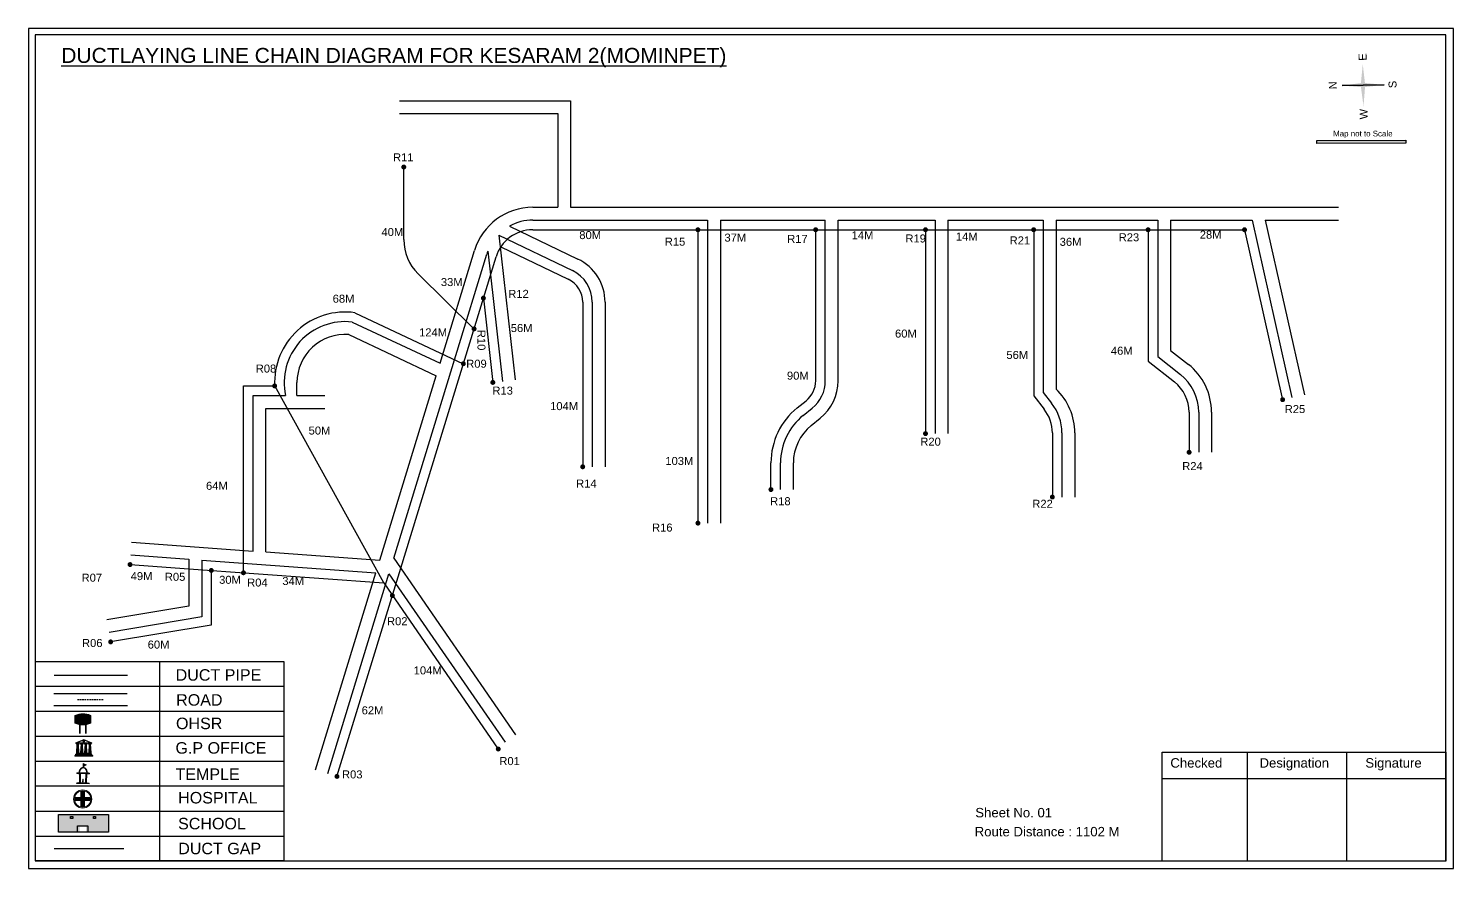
# Model space of a CAD drawing. Header units: inches. Extents: x -117 to 51867, y -12715 to 3423.
# Drawn here: x 47569 to 48459, y -12148 to -11623 of the extents above; entities that cross this region are included whole.
import ezdxf

# ---------------------------------------------------------------- set-up
doc = ezdxf.new("R2010")
doc.units = ezdxf.units.IN
doc.header["$MEASUREMENT"] = 0
doc.linetypes.add('DASHEDX2', pattern=[1.5, 1, -0.5])
for name, color, linetype in [('LANDMARK', 7, 'Continuous'), ('OHT', 7, 'Continuous'), ('pipe', 5, 'Continuous')]:
    doc.layers.add(name, color=color, linetype=linetype)
doc.styles.get("Standard").update_dxf_attribs({"font": 'arial.ttf'})

# ---------------------------------------------------------------- blocks, each defined once
blk = doc.blocks.new('OHT')
at = {"linetype": 'Continuous', "lineweight": 0, "true_color": 0x0ffffc}
blk.add_hatch(color=4, dxfattribs=at).paths.add_polyline_path([(0.012, 1), (0, 1, 0.101323), (-0.4, 0.916), (-0.4, 0.525, 0.194075), (0.399, 0.521), (0.399, 0.921, 0.097877)])
at = {"color": 4, "linetype": 'Continuous', "lineweight": 0, "true_color": 0x0ffffc, "flags": 128}
for points in [[(-0.4, 0.525), (-0.4, 0.916)], [(0.399, 0.521), (0.399, 0.921)]]:
    blk.add_lwpolyline(points, dxfattribs=at)
at = {"color": 4, "linetype": 'Continuous', "lineweight": 0, "true_color": 0x0ffffc, "const_width": 0.075, "flags": 128}
for points in [[(-0.15, 0), (-0.15, 0.475)], [(0.15, 0), (0.15, 0.473)]]:
    blk.add_lwpolyline(points, dxfattribs=at)
at = {"color": 4, "linetype": 'Continuous', "lineweight": 0, "true_color": 0x0ffffc}
for centre, radius, start, end in [((0.006, -0.019), 1.019, 67.31091, 113.47108), ((0.004, 1.513), 1.068, 247.76824, 291.70073)]:
    blk.add_arc(centre, radius, start, end, dxfattribs=at)
blk = doc.blocks.new('Government_Office')
at = {"linetype": 'Continuous', "lineweight": 0, "true_color": 0xff0000}
h = blk.add_hatch(color=1, dxfattribs=at)
h.paths.add_polyline_path([(0.44, 0.72), (0.45, 0.75), (0, 0.93), (-0.45, 0.75), (-0.44, 0.72)])
h.paths.add_polyline_path([(0.355, 0.75), (-0.355, 0.75), (0, 0.9)], flags=16)
h.paths.add_polyline_path([(0, 0.778, -1), (0, 0.872, -1)], flags=0)
h = blk.add_hatch(color=1, dxfattribs=at)
edge = h.paths.add_edge_path()
edge.add_arc((0, 0.825), 0.0467, 90, 270)
edge.add_arc((0, 0.825), 0.0467, 270, 450)
for points in [[(-0.5, 0.05), (0.5, 0.05), (0.5, 0), (-0.5, 0)], [(-0.45, 0.075), (-0.45, 0.12), (0.45, 0.12), (0.45, 0.075)], [(-0.4, 0.14), (-0.4, 0.18), (0.4, 0.18), (0.4, 0.14)]]:
    blk.add_hatch(color=1, dxfattribs=at).paths.add_polyline_path(points)
h = blk.add_hatch(color=1, dxfattribs=at)
edge = h.paths.add_edge_path()
edge.add_line((-0.27, 0.195), (-0.295, 0.675))
edge.add_line((-0.295, 0.675), (-0.29, 0.675))
edge.add_arc((-0.278, 0.688), 0.0176, 225.30401, 441.56588)
edge.add_line((-0.275, 0.705), (-0.395, 0.705))
edge.add_arc((-0.392, 0.688), 0.0176, 98.43412, 314.69599)
edge.add_line((-0.38, 0.675), (-0.375, 0.675))
edge.add_line((-0.375, 0.675), (-0.4, 0.195))
edge.add_line((-0.4, 0.195), (-0.27, 0.195))
h = blk.add_hatch(color=1, dxfattribs=at)
edge = h.paths.add_edge_path()
edge.add_line((-0.047, 0.195), (-0.072, 0.675))
edge.add_line((-0.072, 0.675), (-0.067, 0.675))
edge.add_arc((-0.054, 0.688), 0.0176, 225.30401, 441.56588)
edge.add_line((-0.052, 0.705), (-0.172, 0.705))
edge.add_arc((-0.169, 0.688), 0.0176, 98.43412, 314.69599)
edge.add_line((-0.157, 0.675), (-0.152, 0.675))
edge.add_line((-0.152, 0.675), (-0.177, 0.195))
edge.add_line((-0.177, 0.195), (-0.047, 0.195))
h = blk.add_hatch(color=1, dxfattribs=at)
edge = h.paths.add_edge_path()
edge.add_line((0.177, 0.195), (0.152, 0.675))
edge.add_line((0.152, 0.675), (0.157, 0.675))
edge.add_arc((0.169, 0.688), 0.0176, 225.30401, 441.56588)
edge.add_line((0.172, 0.705), (0.052, 0.705))
edge.add_arc((0.054, 0.688), 0.0176, 98.43412, 314.69599)
edge.add_line((0.067, 0.675), (0.072, 0.675))
edge.add_line((0.072, 0.675), (0.047, 0.195))
edge.add_line((0.047, 0.195), (0.177, 0.195))
h = blk.add_hatch(color=1, dxfattribs=at)
edge = h.paths.add_edge_path()
edge.add_line((0.4, 0.195), (0.375, 0.675))
edge.add_line((0.375, 0.675), (0.38, 0.675))
edge.add_arc((0.392, 0.688), 0.0176, 225.30401, 441.56588)
edge.add_line((0.395, 0.705), (0.275, 0.705))
edge.add_arc((0.278, 0.688), 0.0176, 98.43412, 314.69599)
edge.add_line((0.29, 0.675), (0.295, 0.675))
edge.add_line((0.295, 0.675), (0.27, 0.195))
edge.add_line((0.27, 0.195), (0.4, 0.195))
at = {"color": 1, "linetype": 'Continuous', "lineweight": 0, "true_color": 0xff0000, "flags": 128}
for points in [[(-0.45, 0.75), (-0.44, 0.72), (0.44, 0.72), (0.45, 0.75), (0, 0.93)], [(-0.355, 0.75), (0.355, 0.75), (0, 0.9)], [(-0.5, 0.05), (0.5, 0.05), (0.5, 0), (-0.5, 0)], [(-0.45, 0.075), (-0.45, 0.12), (0.45, 0.12), (0.45, 0.075)], [(-0.4, 0.14), (-0.4, 0.18), (0.4, 0.18), (0.4, 0.14)]]:
    blk.add_lwpolyline(points, close=True, dxfattribs=at)
for points in [[(0, 0.872, 1), (0, 0.778, 1)], [(-0.27, 0.195), (-0.295, 0.675), (-0.29, 0.675, 1.379694), (-0.275, 0.705), (-0.395, 0.705, 1.379694), (-0.38, 0.675), (-0.375, 0.675), (-0.4, 0.195)], [(-0.047, 0.195), (-0.072, 0.675), (-0.067, 0.675, 1.379694), (-0.052, 0.705), (-0.172, 0.705, 1.379694), (-0.157, 0.675), (-0.152, 0.675), (-0.177, 0.195)], [(0.177, 0.195), (0.152, 0.675), (0.157, 0.675, 1.379694), (0.172, 0.705), (0.052, 0.705, 1.379694), (0.067, 0.675), (0.072, 0.675), (0.047, 0.195)], [(0.4, 0.195), (0.375, 0.675), (0.38, 0.675, 1.379694), (0.395, 0.705), (0.275, 0.705, 1.379694), (0.29, 0.675), (0.295, 0.675), (0.27, 0.195)]]:
    blk.add_lwpolyline(points, format="xyb", close=True, dxfattribs=at)
blk = doc.blocks.new('Temple')
at = {"linetype": 'Continuous', "lineweight": 0, "true_color": 0xff0000}
h = blk.add_hatch(color=1, dxfattribs=at)
edge = h.paths.add_edge_path()
edge.add_line((0.175, 0.49), (0.225, 0.49))
edge.add_line((0.225, 0.49), (0.225, 0.497))
edge.add_line((0.225, 0.497), (0.307, 0.497))
edge.add_line((0.307, 0.497), (0.307, 0.533))
edge.add_line((0.307, 0.533), (0.257, 0.533))
edge.add_line((0.257, 0.533), (0.257, 0.54))
edge.add_line((0.257, 0.54), (0.2, 0.54))
edge.add_spline(control_points=[(0.2, 0.54), (0.2, 0.589), (0.19, 0.638), (0.142, 0.743), (0.092, 0.79), (0.027, 0.805), (0.02, 0.806), (0.012, 0.806)], knot_values=[4.712389, 4.712389, 4.712389, 4.712389, 5.278166, 5.278166, 6.117402, 6.117402, 6.223801, 6.223801, 6.223801, 6.223801], degree=3, periodic=0)
edge.add_line((0.012, 0.806), (0.012, 0.79))
edge.add_line((0.012, 0.79), (-0.012, 0.79))
edge.add_line((-0.012, 0.79), (-0.012, 0.806))
edge.add_spline(control_points=[(-0.012, 0.806), (-0.055, 0.802), (-0.096, 0.781), (-0.171, 0.699), (-0.197, 0.628), (-0.2, 0.55), (-0.2, 0.545), (-0.2, 0.54)], knot_values=[6.343965, 6.343965, 6.343965, 6.343965, 6.956638, 6.956638, 7.795874, 7.795874, 7.853982, 7.853982, 7.853982, 7.853982], degree=3, periodic=0)
edge.add_line((-0.2, 0.54), (-0.257, 0.54))
edge.add_line((-0.257, 0.54), (-0.257, 0.533))
edge.add_line((-0.257, 0.533), (-0.307, 0.533))
edge.add_line((-0.307, 0.533), (-0.307, 0.497))
edge.add_line((-0.307, 0.497), (-0.225, 0.497))
edge.add_line((-0.225, 0.497), (-0.225, 0.49))
edge.add_line((-0.225, 0.49), (-0.175, 0.49))
edge.add_line((-0.175, 0.49), (-0.175, 0.07))
edge.add_arc((-0.205, 0.07), 0.03, -90, 0, ccw=False)
edge.add_line((-0.205, 0.04), (-0.257, 0.04))
edge.add_line((-0.257, 0.04), (-0.257, 0.033))
edge.add_line((-0.257, 0.033), (-0.307, 0.033))
edge.add_line((-0.307, 0.033), (-0.307, 0))
edge.add_line((-0.307, 0), (0.307, 0))
edge.add_line((0.307, 0), (0.307, 0.033))
edge.add_line((0.307, 0.033), (0.257, 0.033))
edge.add_line((0.257, 0.033), (0.257, 0.04))
edge.add_line((0.257, 0.04), (0.205, 0.04))
edge.add_arc((0.205, 0.07), 0.03, 180, 270, ccw=False)
edge.add_line((0.175, 0.07), (0.175, 0.49))
h.paths.add_polyline_path([(0.125, 0.07, -0.414214), (0.095, 0.04), (0.05, 0.04), (0.05, 0.033), (-0.05, 0.033), (-0.05, 0.04), (-0.095, 0.04, -0.414214), (-0.125, 0.07), (-0.125, 0.497), (0.125, 0.497)], flags=16)
edge = h.paths.add_edge_path(flags=16)
edge.add_ellipse((0, 0.54), major_axis=(0, 0.242), ratio=0.722808, start_angle=270, end_angle=450, ccw=False)
edge.add_line((0.175, 0.54), (-0.175, 0.54))
h.paths.add_polyline_path([(0.012, 0.23), (0.012, 0.07), (-0.012, 0.07), (-0.012, 0.23)], flags=0)
h = blk.add_hatch(color=1, dxfattribs=at)
edge = h.paths.add_edge_path()
edge.add_line((0.012, 0.857), (0, 0.85))
edge.add_line((0, 0.85), (-0.003, 0.925))
edge.add_line((-0.003, 0.925), (-0.012, 0.925))
edge.add_line((-0.012, 0.925), (-0.012, 0.806))
edge.add_spline(control_points=[(-0.012, 0.806), (-0.004, 0.807), (0.004, 0.807), (0.012, 0.806)], knot_values=[6.223801, 6.223801, 6.223801, 6.223801, 6.343965, 6.343965, 6.343965, 6.343965], degree=3, periodic=0)
edge.add_line((0.012, 0.806), (0.012, 0.857))
h = blk.add_hatch(color=1, dxfattribs=at)
edge = h.paths.add_edge_path()
edge.add_line((0.012, 0.79), (0.012, 0.806))
edge.add_spline(control_points=[(0.012, 0.806), (0.004, 0.807), (-0.004, 0.807), (-0.012, 0.806)], knot_values=[6.223801, 6.223801, 6.223801, 6.223801, 6.343965, 6.343965, 6.343965, 6.343965], degree=3, periodic=0)
edge.add_line((-0.012, 0.806), (-0.012, 0.79))
edge.add_line((-0.012, 0.79), (0.012, 0.79))
at = {"linetype": 'Continuous', "lineweight": 0, "true_color": 0xe66000}
blk.add_hatch(color=32, dxfattribs=at).paths.add_polyline_path([(-0.006, 1), (0.147, 0.931), (0, 0.85)])
at = {"color": 1, "linetype": 'Continuous', "lineweight": 0, "true_color": 0xff0000, "flags": 128}
for points in [[(0.012, 0.925), (-0.012, 0.925), (-0.012, 0.79), (0.012, 0.79)], [(0.012, 0.23), (-0.012, 0.23), (-0.012, 0.07), (0.012, 0.07)]]:
    blk.add_lwpolyline(points, close=True, dxfattribs=at)
at = {"color": 32, "linetype": 'Continuous', "lineweight": 0, "true_color": 0xe66000, "flags": 128}
blk.add_lwpolyline([(-0.006, 1), (0.147, 0.931), (0, 0.85), (-0.006, 1)], dxfattribs=at)
at = {"color": 1, "linetype": 'Continuous', "lineweight": 0, "true_color": 0xff0000, "flags": 128}
blk.add_lwpolyline([(0.2, 0.54), (0.257, 0.54), (0.257, 0.533), (0.307, 0.533), (0.307, 0.497), (0.225, 0.497), (0.225, 0.49), (0.175, 0.49), (0.175, 0.07, 0.414214), (0.205, 0.04), (0.257, 0.04), (0.257, 0.033), (0.307, 0.033), (0.307, 0), (-0.307, 0), (-0.307, 0.033), (-0.257, 0.033), (-0.257, 0.04), (-0.205, 0.04, 0.414214), (-0.175, 0.07), (-0.175, 0.49), (-0.225, 0.49), (-0.225, 0.497), (-0.307, 0.497), (-0.307, 0.533), (-0.257, 0.533), (-0.257, 0.54), (-0.2, 0.54)], format="xyb", dxfattribs=at)
blk.add_lwpolyline([(-0.175, 0.54), (0.175, 0.54)], dxfattribs=at)
blk.add_lwpolyline([(0.125, 0.497), (0.125, 0.07, -0.414214), (0.095, 0.04), (0.05, 0.04), (0.05, 0.033), (-0.05, 0.033), (-0.05, 0.04), (-0.095, 0.04, -0.414214), (-0.125, 0.07), (-0.125, 0.497)], format="xyb", close=True, dxfattribs=at)
at = {"color": 1, "linetype": 'Continuous', "lineweight": 0, "true_color": 0xff0000}
blk.add_ellipse((0, 0.54), major_axis=(0, 0.242), ratio=0.722808, start_param=4.712389, end_param=7.853982, dxfattribs=at)
blk.add_open_spline([(0.2, 0.54), (0.2, 0.589), (0.19, 0.638), (0.142, 0.743), (0.092, 0.79), (-0.023, 0.816), (-0.085, 0.794), (-0.171, 0.699), (-0.197, 0.628), (-0.2, 0.55), (-0.2, 0.545), (-0.2, 0.54)], degree=3, knots=[4.712389, 4.712389, 4.712389, 4.712389, 5.278166, 5.278166, 6.117402, 6.117402, 6.956638, 6.956638, 7.795874, 7.795874, 7.853982, 7.853982, 7.853982, 7.853982], dxfattribs=at)
blk = doc.blocks.new('*U105')
at = {"color": 0, "linetype": 'DASHEDX2', "transparency": 16777216}
blk.add_line((-8.22, 0), (8.01, 0), dxfattribs=at)
blk = doc.blocks.new('Hospital')
at = {"linetype": 'Continuous', "lineweight": 0, "true_color": 0x000000}
h = blk.add_hatch(color=18, dxfattribs=at)
h.paths.add_polyline_path([(-0.5, 0, 1), (0.5, 0, 1)])
h.paths.add_polyline_path([(0.446, 0, -1), (-0.446, 0, -1)], flags=16)
at = {"linetype": 'Continuous', "true_color": 0xff0000}
blk.add_hatch(color=1, dxfattribs=at).paths.add_polyline_path([(-0.394, 0.08), (-0.08, 0.08), (-0.08, 0.394), (0.08, 0.394), (0.08, 0.08), (0.394, 0.08), (0.394, -0.08), (0.08, -0.08), (0.08, -0.394), (-0.08, -0.394), (-0.08, -0.08), (-0.394, -0.08)])
at = {"color": 1, "linetype": 'Continuous', "true_color": 0xff0000, "flags": 128}
blk.add_lwpolyline([(-0.394, 0.08), (-0.08, 0.08), (-0.08, 0.394), (0.08, 0.394), (0.08, 0.08), (0.394, 0.08), (0.394, -0.08), (0.08, -0.08), (0.08, -0.394), (-0.08, -0.394), (-0.08, -0.08), (-0.394, -0.08)], close=True, dxfattribs=at)
at = {"color": 18, "linetype": 'Continuous', "lineweight": 0, "true_color": 0x000000}
for radius in [0.5, 0.446]:
    blk.add_circle((0, 0), radius, dxfattribs=at)

msp = doc.modelspace()

# ---------------------------------------------------------------- hatches: boundary and pattern name
at = {"true_color": 0x0093dd}
h = msp.add_hatch(color=142, dxfattribs=at)
h.dxf.hatch_style = 1
h.paths.add_polyline_path([(48374.08, -11693.16), (48374.09, -11695), (48429.59, -11694.88), (48429.59, -11693.03)])
at = {"ltscale": 0.5}
h = msp.add_hatch(color=5, dxfattribs=at)
h.dxf.hatch_style = 1
h.paths.add_polyline_path([(47805.3, -11709.77, 1), (47802.18, -11709.77, 1)])
h = msp.add_hatch(color=5, dxfattribs=at)
h.dxf.hatch_style = 1
h.paths.add_polyline_path([(47989.04, -11748.93, 1), (47985.92, -11748.93, 1)])
h = msp.add_hatch(color=5, dxfattribs=at)
h.dxf.hatch_style = 1
h.paths.add_polyline_path([(48062.6, -11748.93, 1), (48059.48, -11748.93, 1)])
h = msp.add_hatch(color=5, dxfattribs=at)
h.dxf.hatch_style = 1
h.paths.add_polyline_path([(48131.19, -11748.93, 1), (48128.07, -11748.93, 1)])
h = msp.add_hatch(color=5, dxfattribs=at)
h.dxf.hatch_style = 1
h.paths.add_polyline_path([(48198.77, -11748.93, 1), (48195.66, -11748.93, 1)])
h = msp.add_hatch(color=5, dxfattribs=at)
h.dxf.hatch_style = 1
h.paths.add_polyline_path([(48270.24, -11748.93, 1), (48267.12, -11748.93, 1)])
h = msp.add_hatch(color=5, dxfattribs=at)
h.dxf.hatch_style = 1
h.paths.add_polyline_path([(48330.47, -11748.93, 1), (48327.35, -11748.93, 1)])
h = msp.add_hatch(color=5, dxfattribs=at)
h.dxf.hatch_style = 1
h.paths.add_polyline_path([(47855.03, -11791.62, 1), (47851.91, -11791.62, 1)])
h = msp.add_hatch(color=5, dxfattribs=at)
h.dxf.hatch_style = 1
h.paths.add_polyline_path([(47849.22, -11810.85, 1), (47846.11, -11810.85, 1)])
h = msp.add_hatch(color=5, dxfattribs=at)
h.dxf.hatch_style = 1
h.paths.add_polyline_path([(47842.49, -11832.56, 1), (47839.38, -11832.56, 1)])
h = msp.add_hatch(color=5, dxfattribs=at)
h.dxf.hatch_style = 1
h.paths.add_polyline_path([(47724.64, -11846.47, 1), (47721.52, -11846.47, 1)])
h = msp.add_hatch(color=5, dxfattribs=at)
h.dxf.hatch_style = 1
h.paths.add_polyline_path([(47860.92, -11844.27, 1), (47857.8, -11844.27, 1)])
h = msp.add_hatch(color=5, dxfattribs=at)
h.dxf.hatch_style = 1
h.paths.add_polyline_path([(48354.28, -11855.04, 1), (48351.16, -11855.04, 1)])
h = msp.add_hatch(color=5, dxfattribs=at)
h.dxf.hatch_style = 1
h.paths.add_polyline_path([(48131.19, -11876.23, 1), (48128.07, -11876.23, 1)])
h = msp.add_hatch(color=5, dxfattribs=at)
h.dxf.hatch_style = 1
h.paths.add_polyline_path([(48295.87, -11887.88, 1), (48292.76, -11887.88, 1)])
h = msp.add_hatch(color=5, dxfattribs=at)
h.dxf.hatch_style = 1
h.paths.add_polyline_path([(47917.06, -11896.95, 1), (47913.94, -11896.95, 1)])
h = msp.add_hatch(color=5, dxfattribs=at)
h.dxf.hatch_style = 1
h.paths.add_polyline_path([(48034.64, -11911.16, 1), (48031.52, -11911.16, 1)])
h = msp.add_hatch(color=5, dxfattribs=at)
h.dxf.hatch_style = 1
h.paths.add_polyline_path([(48210.42, -11915.82, 1), (48207.31, -11915.82, 1)])
h = msp.add_hatch(color=5, dxfattribs=at)
h.dxf.hatch_style = 1
h.paths.add_polyline_path([(47989.04, -11932.12, 1), (47985.92, -11932.12, 1)])
h = msp.add_hatch(color=5, dxfattribs=at)
h.dxf.hatch_style = 1
h.paths.add_polyline_path([(47634.3, -11958, 1), (47631.18, -11958, 1)])
h = msp.add_hatch(color=5, dxfattribs=at)
h.dxf.hatch_style = 1
h.paths.add_polyline_path([(47685.06, -11961.68, 1), (47681.95, -11961.68, 1)])
h = msp.add_hatch(color=5, dxfattribs=at)
h.dxf.hatch_style = 1
h.paths.add_polyline_path([(47705.15, -11963.14, 1), (47702.04, -11963.14, 1)])
h = msp.add_hatch(color=5, dxfattribs=at)
h.dxf.hatch_style = 1
h.paths.add_polyline_path([(47798.15, -11977.33, 1), (47795.03, -11977.33, 1)])
h = msp.add_hatch(color=5, dxfattribs=at)
h.dxf.hatch_style = 1
h.paths.add_polyline_path([(47622.19, -12006.28, 1), (47619.08, -12006.28, 1)])
h = msp.add_hatch(color=5, dxfattribs=at)
h.dxf.hatch_style = 1
h.paths.add_polyline_path([(47864.3, -12073.19, 1), (47861.18, -12073.19, 1)])
h = msp.add_hatch(color=5, dxfattribs=at)
h.dxf.hatch_style = 1
h.paths.add_polyline_path([(47763.55, -12090.29, 1), (47760.44, -12090.29, 1)])
at = {"true_color": 0xc8c92d}
h = msp.add_hatch(color=52, dxfattribs=at)
h.dxf.hatch_style = 1
h.paths.add_polyline_path([(47594.27, -12114.09), (47588.11, -12114.09), (47588.11, -12125.18), (47594.27, -12125.18)])
h.paths.add_polyline_path([(47619.12, -12114.09), (47612.96, -12114.09), (47612.96, -12125.18), (47619.12, -12125.18)])
at = {"true_color": 0x293189}
h = msp.add_hatch(color=177, dxfattribs=at)
h.dxf.hatch_style = 1
h.paths.add_polyline_path([(47612.96, -12114.09), (47594.27, -12114.09), (47594.27, -12125.18), (47601.28, -12125.18), (47601.28, -12121.55), (47605.14, -12121.55), (47605.14, -12125.18), (47612.96, -12125.18)])
h.paths.add_polyline_path([(47596.94, -12116.56), (47595.57, -12116.56), (47595.57, -12115.3), (47596.94, -12115.3)], flags=16)
h.paths.add_polyline_path([(47609.82, -12116.56), (47609.82, -12115.3), (47611.19, -12115.3), (47611.19, -12116.56)], flags=16)

# ---------------------------------------------------------------- linework, layer by layer
for p, q in [((48416.15, -11658.46), (48389.85, -11658.92)), ((48389.85, -11658.92), (48416.15, -11658.46)), ((48416.15, -11658.46), (48389.85, -11658.92)), ((48403.02, -11658.69), (48416.15, -11658.46)), ((47801.06, -11668.36), (47907.93, -11668.36)), ((47907.93, -11668.36), (47907.93, -11734.93)), ((47801.06, -11676.36), (47899.93, -11676.36)), ((47899.93, -11676.36), (47899.93, -11734.93)), ((47884.3, -11734.93), (47899.93, -11734.93)), ((47907.93, -11734.93), (48387.69, -11734.93)), ((47869.83, -11746.65), (47912.52, -11767.21)), ((47884.3, -11742.93), (47993.48, -11742.93)), ((47993.48, -11742.93), (47993.48, -11932.12)), ((48001.48, -11742.93), (48001.48, -11932.12)), ((48001.48, -11742.93), (48067.04, -11742.93)), ((48067.04, -11843.24), (48067.04, -11742.93)), ((48075.04, -11843.24), (48075.04, -11742.93)), ((48075.04, -11742.93), (48135.63, -11742.93)), ((48135.63, -11742.93), (48135.63, -11876.23)), ((48143.63, -11742.93), (48143.63, -11876.23)), ((48143.63, -11742.93), (48203.21, -11742.93)), ((48203.21, -11742.93), (48203.21, -11850.62)), ((48211.21, -11742.93), (48211.21, -11848.41)), ((48211.21, -11742.93), (48274.68, -11742.93)), ((48274.68, -11742.93), (48274.68, -11828.11)), ((48282.68, -11742.93), (48282.68, -11824.23)), ((48282.68, -11742.93), (48333.72, -11742.93)), ((48333.72, -11742.93), (48358.57, -11853.72)), ((48341.91, -11742.93), (48366.38, -11851.97)), ((48341.91, -11742.93), (48387.69, -11742.93)), ((47863.16, -11752.32), (47873.28, -11842.71)), ((47863.16, -11752.32), (47909.05, -11774.42)), ((47797.48, -11953.96), (47855.61, -11764.15)), ((47826.36, -11832.34), (47847.96, -11761.8)), ((47856.23, -11762.34), (47865.33, -11843.6)), ((47921.5, -11794.24), (47921.5, -11896.95)), ((47929.5, -11794.24), (47929.5, -11896.95)), ((47771.52, -11806.59), (47826.36, -11832.34)), ((47769.36, -11814.41), (47823.99, -11840.07)), ((48274.68, -11828.11), (48288.87, -11839.28)), ((48282.68, -11824.23), (48293.82, -11833)), ((47737.03, -11852.47), (47737.03, -11844.32)), ((47788.71, -11955.27), (47823.99, -11840.07)), ((47709.6, -11949.53), (47709.6, -11852.47)), ((47709.6, -11852.47), (47729.91, -11852.47)), ((47737.03, -11852.47), (47754.43, -11852.47)), ((48203.21, -11850.62), (48208.41, -11857.19)), ((47717.6, -11950.11), (47717.6, -11860.47)), ((47717.6, -11860.47), (47754.43, -11860.47)), ((48053.25, -11864.88), (48058.84, -11860.38)), ((48300.31, -11862.85), (48300.31, -11887.88)), ((48308.31, -11862.85), (48308.31, -11887.88)), ((48058.27, -11871.11), (48063.85, -11866.61)), ((48214.87, -11875.79), (48214.87, -11915.82)), ((48222.87, -11875.79), (48222.87, -11915.82)), ((48039.08, -11911.16), (48039.08, -11894.48)), ((48047.08, -11911.16), (48047.08, -11894.48)), ((47633.75, -11944.03), (47709.6, -11949.53)), ((47633.17, -11952.01), (47669.51, -11954.65)), ((47717.6, -11950.11), (47788.71, -11955.27)), ((47797.48, -11953.96), (47873.62, -12064.31)), ((47669.51, -11954.65), (47669.51, -11983.94)), ((47677.51, -11955.23), (47677.51, -11990.71)), ((47677.51, -11955.23), (47786.3, -11963.12)), ((47748.61, -12086.19), (47786.3, -11963.12)), ((47756.26, -12088.53), (47794.49, -11963.71)), ((47794.49, -11963.71), (47867.03, -12068.85)), ((47669.51, -11983.94), (47618.33, -11992.47)), ((47677.51, -11990.71), (47619.65, -12000.36)), ((47573.43, -12018.66), (47573.43, -12141.87)), ((47651.19, -12018.66), (47651.19, -12143.08)), ((47728.96, -12034.21), (47573.43, -12034.21)), ((47585.08, -12038.5), (47630.97, -12038.5)), ((47728.96, -12049.76), (47573.43, -12049.76)), ((47585.08, -12046.03), (47631.2, -12046.03)), ((47728.96, -12065.32), (47573.43, -12065.32)), ((47728.96, -12080.87), (47573.43, -12080.87)), ((47728.96, -12096.42), (47573.43, -12096.42)), ((47573.43, -12111.97), (47728.96, -12111.97)), ((47573.43, -12127.53), (47728.96, -12127.53)), ((47573.42, -12142.11), (47573.42, -12143.07)), ((47573.43, -12141.87), (47573.43, -12143.08)), ((47728.96, -12143.08), (47573.43, -12143.08))]:
    msp.add_line(p, q)
at = {"color": 1}
msp.add_line((48389.85, -11658.92), (48403.01, -11658.69), dxfattribs=at)
at = {"color": 242, "true_color": 0xcd2027}
for p, q in [((48330.49, -12075.23), (48330.49, -12143.12)), ((48392.69, -12075.23), (48392.69, -12143.12)), ((48277.52, -12091.68), (48454.74, -12091.68))]:
    msp.add_line(p, q, dxfattribs=at)
for points in [[(47569.31, -11623.28), (47569.31, -12147.78), (48459.45, -12147.78), (48459.45, -11623.28)], [(47573.42, -11627.29), (47573.42, -12143.07), (48454.74, -12143.07), (48454.74, -11627.29)], [(47619.19, -12114.09), (47619.19, -12125.18), (47588.11, -12125.18), (47588.11, -12114.09)], [(47596.94, -12115.3), (47596.94, -12116.56), (47595.57, -12116.56), (47595.57, -12115.3)], [(47609.82, -12116.56), (47609.82, -12115.3), (47611.19, -12115.3), (47611.19, -12116.56)]]:
    msp.add_lwpolyline(points, close=True)
at = {"color": 142, "true_color": 0x0093dd}
msp.add_lwpolyline([(48429.59, -11694.88), (48374.09, -11695), (48374.08, -11693.16), (48429.59, -11693.03), (48429.59, -11694.88)], dxfattribs=at)
for points in [[(47728.96, -12143.08), (47728.96, -12018.66), (47573.43, -12018.66)], [(47599.95, -12125.18), (47599.95, -12121.08), (47606.47, -12121.08), (47606.47, -12125.18)]]:
    msp.add_lwpolyline(points)
at = {"color": 242, "true_color": 0xcd2027}
msp.add_lwpolyline([(48454.74, -12143.12), (48277.52, -12143.12), (48277.52, -12075.23), (48454.74, -12075.23)], close=True, dxfattribs=at)
for centre, radius, start, end in [((47884.3, -11772.93), 38, 90, 162.9705), ((47884.3, -11772.93), 30, 90, 118.83125), ((47884.3, -11772.93), 30, 159.31305, 162.9705), ((47899.5, -11794.24), 30, 0, 64.27994), ((47899.5, -11794.24), 22, 0, 64.27994), ((47767.03, -11844.32), 38, 83.21415, 192.37565), ((47767.03, -11844.32), 30, 85.54267, 180), ((48270.31, -11862.85), 38, 0, 51.78836), ((48045.04, -11843.24), 22, 308.83109, 0), ((48045.04, -11843.24), 30, 308.83109, 0), ((48270.31, -11862.85), 30, 0, 51.78836), ((48184.87, -11875.79), 38, 0, 46.10264), ((48077.08, -11894.48), 38, 128.83109, 180), ((48184.87, -11875.79), 30, 0, 38.31235), ((48077.08, -11894.48), 30, 128.83109, 180)]:
    msp.add_arc(centre, radius, start, end)
for points in [[(48404.3, -11658.65), (48401.48, -11658.7), (48402.77, -11645.54)], [(48404.3, -11658.65), (48401.48, -11658.7), (48402.77, -11645.54)], [(48404.3, -11658.65), (48401.48, -11658.7), (48403.23, -11671.83)], [(48404.3, -11658.65), (48401.48, -11658.7), (48403.23, -11671.83)], [(48403.04, -11659.98), (48402.99, -11657.17), (48416.15, -11658.46)], [(48403.04, -11659.98), (48402.99, -11657.17), (48416.15, -11658.46)]]:
    msp.add_solid(points)
at = {"color": 1}
msp.add_solid([(48403.04, -11659.99), (48402.99, -11657.17), (48389.85, -11658.92)], dxfattribs=at)
msp.add_solid([(48403.04, -11659.99), (48402.99, -11657.17), (48389.85, -11658.92)], dxfattribs=at)
at = {"layer": 'OHT', "color": 5}
msp.add_line((47585.25, -12027.12), (47631.14, -12027.12), dxfattribs=at)
at = {"layer": 'OHT', "color": 1}
msp.add_line((47585.25, -12135.31), (47628.85, -12135.31), dxfattribs=at)
at = {"layer": 'pipe'}
for p, q in [((47803.74, -11755.07), (47803.74, -11709.77)), ((47884.3, -11748.93), (47993.48, -11748.93)), ((47987.48, -11748.93), (47987.48, -11932.12)), ((47993.48, -11748.93), (48075.04, -11748.93)), ((48061.04, -11843.24), (48061.04, -11748.93)), ((48075.04, -11748.93), (48135.63, -11748.93)), ((48129.63, -11748.93), (48129.63, -11876.23)), ((48135.63, -11748.93), (48203.21, -11748.93)), ((48197.21, -11748.93), (48197.21, -11852.7)), ((48203.21, -11748.93), (48274.68, -11748.93)), ((48268.68, -11748.93), (48268.68, -11831.02)), ((48274.68, -11748.93), (48328.91, -11748.93)), ((48328.91, -11748.93), (48352.72, -11855.04)), ((47801.82, -11960.26), (47861.35, -11765.9)), ((47864.37, -11759.56), (47906.44, -11779.83)), ((47847.58, -11810.88), (47812.67, -11776.42)), ((47853.47, -11791.62), (47859.36, -11844.27)), ((47915.5, -11794.24), (47915.5, -11896.95)), ((47773.23, -11800.76), (47840.93, -11832.56)), ((48268.68, -11831.02), (48285.16, -11844)), ((47703.6, -11963.14), (47703.6, -11846.47)), ((47703.6, -11846.47), (47723.08, -11846.47)), ((47791.18, -11969.49), (47723.08, -11846.47)), ((48049.49, -11860.2), (48055.07, -11855.7)), ((48197.21, -11852.7), (48203.7, -11860.91)), ((48294.31, -11862.85), (48294.31, -11887.88)), ((48208.87, -11875.79), (48208.87, -11915.82)), ((48033.08, -11911.16), (48033.08, -11894.48)), ((47632.74, -11958), (47669.51, -11960.66)), ((47669.51, -11960.66), (47791.18, -11969.49)), ((47683.51, -11961.68), (47683.51, -11995.8)), ((47761.99, -12090.29), (47801.82, -11960.26)), ((47791.18, -11969.49), (47862.74, -12073.19)), ((47683.51, -11995.8), (47620.63, -12006.28))]:
    msp.add_line(p, q, dxfattribs=at)
for centre, radius, start, end in [((47884.3, -11772.93), 24, 90, 162.9705), ((47833.74, -11755.07), 30, 180, 225.37525), ((47899.5, -11794.24), 16, 0, 64.27994), ((47767.03, -11844.32), 44, 81.9058, 182.7932), ((48045.04, -11843.24), 16, 308.83109, 0), ((48270.31, -11862.85), 24, 0, 51.78836), ((48077.08, -11894.48), 44, 128.83109, 180), ((48184.87, -11875.79), 24, 0, 38.31235)]:
    msp.add_arc(centre, radius, start, end, dxfattribs=at)

# ---------------------------------------------------------------- block references
at = {"linetype": 'DASHEDX2'}
msp.add_blockref('*U105', (47608.08, -12042.27), dxfattribs=at)
at = {"layer": 'LANDMARK'}
for name, p, xscale, yscale, zscale in [('Government_Office', (47603.84, -12077.73), 11.32114773247135, 11.32114773247135, 11.32114773247135), ('Hospital', (47603.16, -12104.39), 11.41772014427468, 11.41772014427468, 11.41772014427468)]:
    msp.add_blockref(name, p, dxfattribs=dict(at, xscale=xscale, yscale=yscale, zscale=zscale))
at = {"layer": 'LANDMARK', "xscale": 12.62452535729322, "yscale": 12.62452535729322, "zscale": 12.62452535729322, "rotation": 358.3713438591284}
msp.add_blockref('Temple', (47603.27, -12094.85), dxfattribs=at)
at = {"layer": 'OHT', "xscale": 12.45189723782068, "yscale": 12.45189723782068, "zscale": 12.45189723782068}
msp.add_blockref('OHT', (47603.25, -12063.62), dxfattribs=at)

# ---------------------------------------------------------------- texts
at = {"color": 242, "true_color": 0xcd2027}
msp.add_text('%%UDUCTLAYING LINE CHAIN DIAGRAM FOR KESARAM 2(MOMINPET)', height=9.375, dxfattribs=at).set_placement((47589.81, -11644.77))
for s, height, rotation, p in [('E', 4.95, 91.00631, (48405.17, -11643.37)), ('N', 4.95, 91.00631, (48386.59, -11661.21)), ('S', 4.95, 91.00631, (48423.88, -11660.47)), ('W', 4.95, 91.00631, (48405.82, -11679.96)), ('R10', 5, 270, (47849.76, -11811.44))]:
    msp.add_text(s, height=height, rotation=rotation).set_placement(p)
for s, height, p in [('Map not to Scale', 3.5424, (48384.26, -11690.66)), ('R11', 5, (47797, -11706.22)), ('40M', 5, (47789.81, -11752.85)), ('80M', 5, (47913.38, -11754.77)), ('14M', 5, (48083.51, -11754.85)), ('28M', 5, (48300.95, -11754.52)), ('R15', 5, (47966.77, -11758.87)), ('37M', 5, (48004.06, -11756.34)), ('R17', 5, (48043.24, -11757.13)), ('R19', 5, (48117.08, -11756.87)), ('14M', 5, (48148.62, -11755.66)), ('R21', 5, (48182.18, -11758.09)), ('36M', 5, (48213.45, -11758.97)), ('R23', 5, (48250.31, -11756.14)), ('33M', 5, (47826.9, -11784.1)), ('68M', 5, (47759.32, -11794.49)), ('R12', 5, (47869, -11791.47)), ('124M', 5, (47813.29, -11815.52)), ('56M', 5, (47870.56, -11812.82)), ('60M', 5, (48110.61, -11816.27)), ('R09', 5, (47842.74, -11835.08)), ('56M', 5, (48180.16, -11829.61)), ('46M', 5, (48245.45, -11826.97)), ('R08', 5, (47711.24, -11838.11)), ('90M', 5, (48043.07, -11842.54)), ('R13', 5, (47859.09, -11851.87)), ('104M', 5, (47895.15, -11861.56)), ('R25', 5, (48354.02, -11863.4)), ('50M', 5, (47744.28, -11876.82)), ('R20', 5, (48126.38, -11883.75)), ('103M', 5, (47967.13, -11895.8)), ('R24', 5, (48290.01, -11899.02)), ('64M', 5, (47680.2, -11911.32)), ('R14', 5, (47911.37, -11909.9)), ('R18', 5, (48032.56, -11920.93)), ('R22', 5, (48196.34, -11922.54)), ('R16', 5, (47958.8, -11937.4)), ('49M', 5, (47633.14, -11967.71)), ('R05', 5, (47654.48, -11968.15)), ('R07', 5, (47602.48, -11968.7)), ('30M', 5, (47688.39, -11970.01)), ('R04', 5, (47705.88, -11971.71)), ('34M', 5, (47727.87, -11970.78)), ('R02', 5, (47793.24, -11995.89)), ('R06', 5, (47602.72, -12009.47)), ('60M', 5, (47643.77, -12010.46)), ('DUCT PIPE', 7.178, (47661.23, -12030.5)), ('104M', 5, (47809.92, -12026.58)), ('ROAD ', 7.178, (47661.54, -12046.11)), ('62M', 5, (47777.42, -12051.52)), ('OHSR', 7.178, (47661.45, -12060.77)), ('G.P OFFICE', 7.178, (47661.12, -12076.07)), ('R01', 5, (47863.42, -12083.2)), ('Checked', 5.886, (48282.59, -12084.78)), ('Designation', 5.886, (48338.29, -12084.78)), ('Signature', 5.886, (48404.39, -12084.78)), ('TEMPLE', 7.178, (47661.12, -12092.48)), ('R03', 5, (47765.13, -12091.52)), ('HOSPITAL', 7.178, (47662.79, -12107.17)), ('Sheet No. 01', 5.886, (48160.73, -12115.84)), ('SCHOOL', 7.178, (47662.74, -12123.33)), ('Route Distance : 1102 M', 5.886, (48160.36, -12127.71)), ('DUCT GAP', 7.178, (47662.84, -12138.88))]:
    msp.add_text(s, height=height).set_placement(p)

doc.saveas('drawing.dxf')
